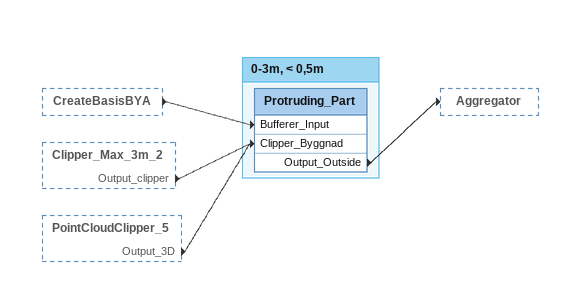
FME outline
CreateBasisBYA [outside]
    -> Protruding_Part [Bufferer_Input]
Clipper_Max_3m_2 [outside]
    Output_clipper -> Protruding_Part [Clipper_Byggnad]
PointCloudClipper_5 [outside]
    Output_3D -> Protruding_Part [Clipper_Byggnad]

Bookmark: 0-3m, < 0,5m
Protruding_Part
    Output_Outside -> Aggregator
